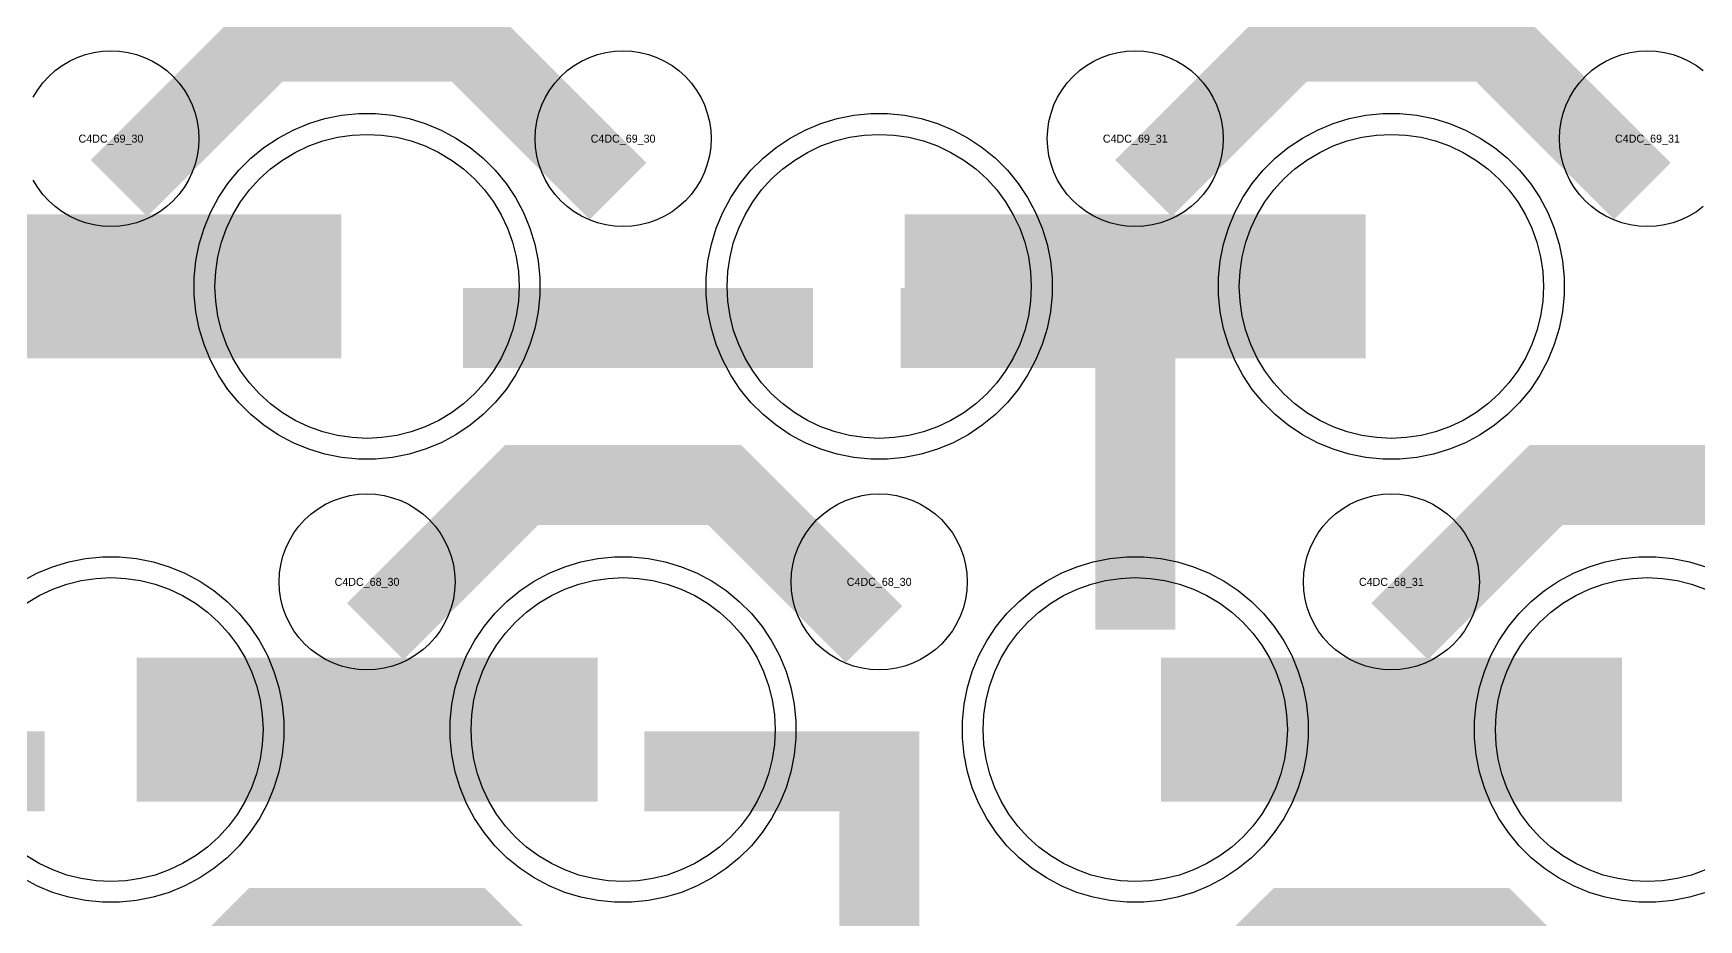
# Model space of a CAD drawing. Extents: x -11880 to 11880, y -14992 to 14992.
# Drawn here: x -2424 to -1904, y -5477 to -5200 of the extents above; entities that cross this region are included whole.
import ezdxf
from ezdxf.enums import TextEntityAlignment as Align

# ---------------------------------------------------------------- set-up
doc = ezdxf.new("R2010")
doc.units = 0
doc.header["$MEASUREMENT"] = 0
for name, color, linetype in [('GDS_775_DT_237', 138, 'CONTINUOUS'), ('RDL1_FS', 34, 'CONTINUOUS'), ('RDL_BS', 160, 'CONTINUOUS')]:
    doc.layers.add(name, color=color, linetype=linetype)

msp = doc.modelspace()

# ---------------------------------------------------------------- linework, layer by layer
at = {"layer": 'RDL1_FS'}
for points in [[(-2320, -5326.154), (-2324.657, -5325.925), (-2329.268, -5325.241), (-2333.791, -5324.109), (-2338.181, -5322.537), (-2342.395, -5320.545), (-2346.395, -5318.147), (-2350.14, -5315.369), (-2353.594, -5312.239), (-2356.724, -5308.785), (-2359.502, -5305.04), (-2361.9, -5301.04), (-2363.892, -5296.826), (-2365.464, -5292.436), (-2366.596, -5287.913), (-2367.28, -5283.302), (-2367.509, -5278.645), (-2367.28, -5273.988), (-2366.596, -5269.377), (-2365.464, -5264.854), (-2363.892, -5260.464), (-2361.9, -5256.25), (-2359.502, -5252.25), (-2356.724, -5248.505), (-2353.594, -5245.051), (-2350.14, -5241.921), (-2346.395, -5239.143), (-2342.395, -5236.745), (-2338.181, -5234.753), (-2333.791, -5233.181), (-2329.268, -5232.049), (-2324.657, -5231.365), (-2320, -5231.136), (-2315.343, -5231.365), (-2310.732, -5232.049), (-2306.209, -5233.181), (-2301.819, -5234.753), (-2297.605, -5236.745), (-2293.605, -5239.143), (-2289.86, -5241.921), (-2286.406, -5245.051), (-2283.276, -5248.505), (-2280.498, -5252.25), (-2278.1, -5256.25), (-2276.108, -5260.464), (-2274.536, -5264.854), (-2273.404, -5269.377), (-2272.72, -5273.988), (-2272.491, -5278.645), (-2272.72, -5283.302), (-2273.404, -5287.913), (-2274.536, -5292.436), (-2276.108, -5296.826), (-2278.1, -5301.04), (-2280.498, -5305.04), (-2283.276, -5308.785), (-2286.406, -5312.239), (-2289.86, -5315.369), (-2293.605, -5318.147), (-2297.605, -5320.545), (-2301.819, -5322.537), (-2306.209, -5324.109), (-2310.732, -5325.241), (-2315.343, -5325.925)], [(-2160, -5326.154), (-2164.657, -5325.925), (-2169.268, -5325.241), (-2173.791, -5324.109), (-2178.181, -5322.537), (-2182.395, -5320.545), (-2186.395, -5318.147), (-2190.14, -5315.369), (-2193.594, -5312.239), (-2196.724, -5308.785), (-2199.502, -5305.04), (-2201.9, -5301.04), (-2203.892, -5296.826), (-2205.464, -5292.436), (-2206.596, -5287.913), (-2207.28, -5283.302), (-2207.509, -5278.645), (-2207.28, -5273.988), (-2206.596, -5269.377), (-2205.464, -5264.854), (-2203.892, -5260.464), (-2201.9, -5256.25), (-2199.502, -5252.25), (-2196.724, -5248.505), (-2193.594, -5245.051), (-2190.14, -5241.921), (-2186.395, -5239.143), (-2182.395, -5236.745), (-2178.181, -5234.753), (-2173.791, -5233.181), (-2169.268, -5232.049), (-2164.657, -5231.365), (-2160, -5231.136), (-2155.343, -5231.365), (-2150.732, -5232.049), (-2146.209, -5233.181), (-2141.819, -5234.753), (-2137.605, -5236.745), (-2133.605, -5239.143), (-2129.86, -5241.921), (-2126.406, -5245.051), (-2123.276, -5248.505), (-2120.498, -5252.25), (-2118.1, -5256.25), (-2116.108, -5260.464), (-2114.536, -5264.854), (-2113.404, -5269.377), (-2112.72, -5273.988), (-2112.491, -5278.645), (-2112.72, -5283.302), (-2113.404, -5287.913), (-2114.536, -5292.436), (-2116.108, -5296.826), (-2118.1, -5301.04), (-2120.498, -5305.04), (-2123.276, -5308.785), (-2126.406, -5312.239), (-2129.86, -5315.369), (-2133.605, -5318.147), (-2137.605, -5320.545), (-2141.819, -5322.537), (-2146.209, -5324.109), (-2150.732, -5325.241), (-2155.343, -5325.925)], [(-2000, -5326.154), (-2004.657, -5325.925), (-2009.268, -5325.241), (-2013.791, -5324.109), (-2018.181, -5322.537), (-2022.395, -5320.545), (-2026.395, -5318.147), (-2030.14, -5315.369), (-2033.594, -5312.239), (-2036.724, -5308.785), (-2039.502, -5305.04), (-2041.9, -5301.04), (-2043.892, -5296.826), (-2045.464, -5292.436), (-2046.596, -5287.913), (-2047.28, -5283.302), (-2047.509, -5278.645), (-2047.28, -5273.988), (-2046.596, -5269.377), (-2045.464, -5264.854), (-2043.892, -5260.464), (-2041.9, -5256.25), (-2039.502, -5252.25), (-2036.724, -5248.505), (-2033.594, -5245.051), (-2030.14, -5241.921), (-2026.395, -5239.143), (-2022.395, -5236.745), (-2018.181, -5234.753), (-2013.791, -5233.181), (-2009.268, -5232.049), (-2004.657, -5231.365), (-2000, -5231.136), (-1995.343, -5231.365), (-1990.732, -5232.049), (-1986.209, -5233.181), (-1981.819, -5234.753), (-1977.605, -5236.745), (-1973.605, -5239.143), (-1969.86, -5241.921), (-1966.406, -5245.051), (-1963.276, -5248.505), (-1960.498, -5252.25), (-1958.1, -5256.25), (-1956.108, -5260.464), (-1954.536, -5264.854), (-1953.404, -5269.377), (-1952.72, -5273.988), (-1952.491, -5278.645), (-1952.72, -5283.302), (-1953.404, -5287.913), (-1954.536, -5292.436), (-1956.108, -5296.826), (-1958.1, -5301.04), (-1960.498, -5305.04), (-1963.276, -5308.785), (-1966.406, -5312.239), (-1969.86, -5315.369), (-1973.605, -5318.147), (-1977.605, -5320.545), (-1981.819, -5322.537), (-1986.209, -5324.109), (-1990.732, -5325.241), (-1995.343, -5325.925)], [(-2080, -5464.719), (-2084.657, -5464.49), (-2089.268, -5463.806), (-2093.791, -5462.674), (-2098.181, -5461.102), (-2102.395, -5459.11), (-2106.395, -5456.712), (-2110.14, -5453.934), (-2113.594, -5450.804), (-2116.724, -5447.35), (-2119.502, -5443.605), (-2121.9, -5439.605), (-2123.892, -5435.391), (-2125.464, -5431.001), (-2126.596, -5426.478), (-2127.28, -5421.867), (-2127.509, -5417.21), (-2127.28, -5412.553), (-2126.596, -5407.942), (-2125.464, -5403.419), (-2123.892, -5399.029), (-2121.9, -5394.815), (-2119.502, -5390.815), (-2116.724, -5387.07), (-2113.594, -5383.616), (-2110.14, -5380.486), (-2106.395, -5377.708), (-2102.395, -5375.31), (-2098.181, -5373.318), (-2093.791, -5371.746), (-2089.268, -5370.614), (-2084.657, -5369.93), (-2080, -5369.701), (-2075.343, -5369.93), (-2070.732, -5370.614), (-2066.209, -5371.746), (-2061.819, -5373.318), (-2057.605, -5375.31), (-2053.605, -5377.708), (-2049.86, -5380.486), (-2046.406, -5383.616), (-2043.276, -5387.07), (-2040.498, -5390.815), (-2038.1, -5394.815), (-2036.108, -5399.029), (-2034.536, -5403.419), (-2033.404, -5407.942), (-2032.72, -5412.553), (-2032.491, -5417.21), (-2032.72, -5421.867), (-2033.404, -5426.478), (-2034.536, -5431.001), (-2036.108, -5435.391), (-2038.1, -5439.605), (-2040.498, -5443.605), (-2043.276, -5447.35), (-2046.406, -5450.804), (-2049.86, -5453.934), (-2053.605, -5456.712), (-2057.605, -5459.11), (-2061.819, -5461.102), (-2066.209, -5462.674), (-2070.732, -5463.806), (-2075.343, -5464.49)]]:
    msp.add_lwpolyline(points, close=True, dxfattribs=at)
for points in [[(-2471.998, -5278.645, 45, 45, 0), (-2399.998, -5278.645, 45, 45, 0)], [(-2399.998, -5278.645, 45, 45, 0), (-2327.998, -5278.645, 45, 45, 0)], [(-2151.998, -5278.645, 45, 45, 0), (-2079.998, -5278.645, 45, 45, 0)], [(-2079.998, -5278.645, 45, 45, 0), (-2007.998, -5278.645, 45, 45, 0)], [(-2071.998, -5417.21, 45, 45, 0), (-1999.998, -5417.21, 45, 45, 0)], [(-1999.998, -5417.21, 45, 45, 0), (-1927.998, -5417.21, 45, 45, 0)]]:
    msp.add_lwpolyline(points, format="xyseb", dxfattribs=at)
at = {"layer": 'RDL1_FS', "color": 240, "true_color": 0xed1f24}
msp.add_lwpolyline([(-2426.395, -5377.708), (-2422.395, -5375.31), (-2418.181, -5373.318), (-2413.791, -5371.746), (-2409.268, -5370.614), (-2404.657, -5369.93), (-2400, -5369.701), (-2395.343, -5369.93), (-2390.732, -5370.614), (-2386.209, -5371.746), (-2381.819, -5373.318), (-2377.605, -5375.31), (-2373.605, -5377.708), (-2369.86, -5380.486), (-2366.406, -5383.616), (-2363.276, -5387.07), (-2360.498, -5390.815), (-2358.1, -5394.815), (-2356.108, -5399.029), (-2354.536, -5403.419), (-2353.404, -5407.942), (-2352.72, -5412.553), (-2352.491, -5417.21), (-2352.72, -5421.867), (-2353.404, -5426.478), (-2354.536, -5431.001), (-2356.108, -5435.391), (-2358.1, -5439.605), (-2360.498, -5443.605), (-2363.276, -5447.35), (-2366.406, -5450.804), (-2369.86, -5453.934), (-2373.605, -5456.712), (-2377.605, -5459.11), (-2381.819, -5461.102), (-2386.209, -5462.674), (-2390.732, -5463.806), (-2395.343, -5464.49), (-2400, -5464.719), (-2404.657, -5464.49), (-2409.268, -5463.806), (-2413.791, -5462.674), (-2418.181, -5461.102), (-2422.395, -5459.11), (-2426.395, -5456.712)], dxfattribs=at)
msp.add_lwpolyline([(-2240, -5464.719), (-2244.657, -5464.49), (-2249.268, -5463.806), (-2253.791, -5462.674), (-2258.181, -5461.102), (-2262.395, -5459.11), (-2266.395, -5456.712), (-2270.14, -5453.934), (-2273.594, -5450.804), (-2276.724, -5447.35), (-2279.502, -5443.605), (-2281.9, -5439.605), (-2283.892, -5435.391), (-2285.464, -5431.001), (-2286.596, -5426.478), (-2287.28, -5421.867), (-2287.509, -5417.21), (-2287.28, -5412.553), (-2286.596, -5407.942), (-2285.464, -5403.419), (-2283.892, -5399.029), (-2281.9, -5394.815), (-2279.502, -5390.815), (-2276.724, -5387.07), (-2273.594, -5383.616), (-2270.14, -5380.486), (-2266.395, -5377.708), (-2262.395, -5375.31), (-2258.181, -5373.318), (-2253.791, -5371.746), (-2249.268, -5370.614), (-2244.657, -5369.93), (-2240, -5369.701), (-2235.343, -5369.93), (-2230.732, -5370.614), (-2226.209, -5371.746), (-2221.819, -5373.318), (-2217.605, -5375.31), (-2213.605, -5377.708), (-2209.86, -5380.486), (-2206.406, -5383.616), (-2203.276, -5387.07), (-2200.498, -5390.815), (-2198.1, -5394.815), (-2196.108, -5399.029), (-2194.536, -5403.419), (-2193.404, -5407.942), (-2192.72, -5412.553), (-2192.491, -5417.21), (-2192.72, -5421.867), (-2193.404, -5426.478), (-2194.536, -5431.001), (-2196.108, -5435.391), (-2198.1, -5439.605), (-2200.498, -5443.605), (-2203.276, -5447.35), (-2206.406, -5450.804), (-2209.86, -5453.934), (-2213.605, -5456.712), (-2217.605, -5459.11), (-2221.819, -5461.102), (-2226.209, -5462.674), (-2230.732, -5463.806), (-2235.343, -5464.49)], close=True, dxfattribs=at)
at = {"layer": 'RDL1_FS'}
msp.add_lwpolyline([(-1901.819, -5461.102), (-1906.209, -5462.674), (-1910.732, -5463.806), (-1915.343, -5464.49), (-1920, -5464.719), (-1924.657, -5464.49), (-1929.268, -5463.806), (-1933.791, -5462.674), (-1938.181, -5461.102), (-1942.395, -5459.11), (-1946.395, -5456.712), (-1950.14, -5453.934), (-1953.594, -5450.804), (-1956.724, -5447.35), (-1959.502, -5443.605), (-1961.9, -5439.605), (-1963.892, -5435.391), (-1965.464, -5431.001), (-1966.596, -5426.478), (-1967.28, -5421.867), (-1967.509, -5417.21), (-1967.28, -5412.553), (-1966.596, -5407.942), (-1965.464, -5403.419), (-1963.892, -5399.029), (-1961.9, -5394.815), (-1959.502, -5390.815), (-1956.724, -5387.07), (-1953.594, -5383.616), (-1950.14, -5380.486), (-1946.395, -5377.708), (-1942.395, -5375.31), (-1938.181, -5373.318), (-1933.791, -5371.746), (-1929.268, -5370.614), (-1924.657, -5369.93), (-1920, -5369.701), (-1915.343, -5369.93), (-1910.732, -5370.614), (-1906.209, -5371.746), (-1901.819, -5373.318)], dxfattribs=at)
at = {"layer": 'RDL1_FS', "color": 240, "true_color": 0xed1f24}
for points in [[(-2391.998, -5417.21, 45, 45, 0), (-2319.998, -5417.21, 45, 45, 0)], [(-2319.998, -5417.21, 45, 45, 0), (-2247.998, -5417.21, 45, 45, 0)]]:
    msp.add_lwpolyline(points, format="xyseb", dxfattribs=at)
at = {"layer": 'RDL_BS'}
for points in [[(-2397.438, -5247.959, 25, 25, 0), (-2351.623, -5202.144, 25, 25, 0), (-2318.07, -5202.144, 25, 25, 0)], [(-2241.599, -5248.858, 25, 25, 0), (-2288.313, -5202.144, 25, 25, 0), (-2318.071, -5202.144, 25, 25, 0)], [(-2077.438, -5247.959, 25, 25, 0), (-2031.623, -5202.144, 25, 25, 0), (-1998.07, -5202.144, 25, 25, 0)], [(-1921.599, -5248.858, 25, 25, 0), (-1968.313, -5202.144, 25, 25, 0), (-1998.071, -5202.144, 25, 25, 0)], [(-2080, -5385.935, 25, 25, 0), (-2080, -5279.158, 25, 25, 0)], [(-2289.984, -5291.658, 25, 25, 0), (-2180.719, -5291.658, 25, 25, 0)], [(-2067.5, -5291.658, 25, 25, 0), (-2153.333, -5291.658, 25, 25, 0)], [(-2107.056, -5291.658, 25, 25, 0), (-2148.26, -5291.658, 25, 25, 0)], [(-2080, -5309.627, 25, 25, 0), (-2080, -5355.247, 25, 25, 0)], [(-2317.438, -5386.524, 25, 25, 0), (-2271.623, -5340.709, 25, 25, 0), (-2238.07, -5340.709, 25, 25, 0)], [(-2161.599, -5387.423, 25, 25, 0), (-2208.313, -5340.709, 25, 25, 0), (-2238.071, -5340.709, 25, 25, 0)], [(-1997.438, -5386.524, 25, 25, 0), (-1951.623, -5340.709, 25, 25, 0), (-1918.07, -5340.709, 25, 25, 0)], [(-1841.599, -5387.423, 25, 25, 0), (-1888.313, -5340.709, 25, 25, 0), (-1918.071, -5340.709, 25, 25, 0)], [(-2160, -5448.192, 25, 25, 0), (-2160, -5493.812, 25, 25, 0)], [(-2397.438, -5525.084, 25, 25, 0), (-2351.623, -5479.269, 25, 25, 0), (-2318.07, -5479.269, 25, 25, 0)], [(-2241.599, -5525.983, 25, 25, 0), (-2288.313, -5479.269, 25, 25, 0), (-2318.071, -5479.269, 25, 25, 0)], [(-2077.438, -5525.084, 25, 25, 0), (-2031.623, -5479.269, 25, 25, 0), (-1998.07, -5479.269, 25, 25, 0)], [(-1921.599, -5525.983, 25, 25, 0), (-1968.313, -5479.269, 25, 25, 0), (-1998.071, -5479.269, 25, 25, 0)]]:
    msp.add_lwpolyline(points, format="xyseb", dxfattribs=at)
for points in [[(-2424.25, -5219.501), (-2422.857, -5217.177), (-2421.254, -5215.014), (-2419.442, -5213.015), (-2417.443, -5211.203), (-2415.28, -5209.6), (-2412.956, -5208.207), (-2410.519, -5207.055), (-2407.984, -5206.148), (-2405.365, -5205.491), (-2402.693, -5205.095), (-2400, -5204.963), (-2397.307, -5205.095), (-2394.635, -5205.491), (-2392.016, -5206.148), (-2389.481, -5207.055), (-2387.044, -5208.207), (-2384.72, -5209.6), (-2382.557, -5211.203), (-2380.558, -5213.015), (-2378.746, -5215.014), (-2377.143, -5217.177), (-2375.75, -5219.501), (-2374.598, -5221.938), (-2373.691, -5224.473), (-2373.034, -5227.092), (-2372.638, -5229.764), (-2372.506, -5232.457), (-2372.638, -5235.15), (-2373.034, -5237.822), (-2373.691, -5240.441), (-2374.598, -5242.976), (-2375.75, -5245.413), (-2377.143, -5247.737), (-2378.746, -5249.9), (-2380.558, -5251.899), (-2382.557, -5253.711), (-2384.72, -5255.314), (-2387.044, -5256.707), (-2389.481, -5257.859), (-2392.016, -5258.766), (-2394.635, -5259.423), (-2397.307, -5259.819), (-2400, -5259.951), (-2402.693, -5259.819), (-2405.365, -5259.423), (-2407.984, -5258.766), (-2410.519, -5257.859), (-2412.956, -5256.707), (-2415.28, -5255.314), (-2417.443, -5253.711), (-2419.442, -5251.899), (-2421.254, -5249.9), (-2422.857, -5247.737), (-2424.25, -5245.413)], [(-1902.557, -5253.711), (-1904.72, -5255.314), (-1907.044, -5256.707), (-1909.481, -5257.859), (-1912.016, -5258.766), (-1914.635, -5259.423), (-1917.307, -5259.819), (-1920, -5259.951), (-1922.693, -5259.819), (-1925.365, -5259.423), (-1927.984, -5258.766), (-1930.519, -5257.859), (-1932.956, -5256.707), (-1935.28, -5255.314), (-1937.443, -5253.711), (-1939.442, -5251.899), (-1941.254, -5249.9), (-1942.857, -5247.737), (-1944.25, -5245.413), (-1945.402, -5242.976), (-1946.309, -5240.441), (-1946.966, -5237.822), (-1947.362, -5235.15), (-1947.494, -5232.457), (-1947.362, -5229.764), (-1946.966, -5227.092), (-1946.309, -5224.473), (-1945.402, -5221.938), (-1944.25, -5219.501), (-1942.857, -5217.177), (-1941.254, -5215.014), (-1939.442, -5213.015), (-1937.443, -5211.203), (-1935.28, -5209.6), (-1932.956, -5208.207), (-1930.519, -5207.055), (-1927.984, -5206.148), (-1925.365, -5205.491), (-1922.693, -5205.095), (-1920, -5204.963), (-1917.307, -5205.095), (-1914.635, -5205.491), (-1912.016, -5206.148), (-1909.481, -5207.055), (-1907.044, -5208.207), (-1904.72, -5209.6), (-1902.557, -5211.203)], [(-1901.795, -5468.116), (-1906.835, -5469.647), (-1912.062, -5470.693), (-1917.356, -5471.21), (-1922.644, -5471.21), (-1927.938, -5470.693), (-1933.165, -5469.647), (-1938.205, -5468.116), (-1943.115, -5466.085), (-1947.777, -5463.593), (-1952.191, -5460.646), (-1956.292, -5457.284), (-1960.074, -5453.502), (-1963.436, -5449.401), (-1966.383, -5444.987), (-1968.875, -5440.325), (-1970.906, -5435.415), (-1972.437, -5430.375), (-1973.483, -5425.148), (-1974, -5419.854), (-1974, -5414.566), (-1973.483, -5409.272), (-1972.437, -5404.045), (-1970.906, -5399.005), (-1968.875, -5394.095), (-1966.383, -5389.433), (-1963.436, -5385.019), (-1960.074, -5380.918), (-1956.292, -5377.136), (-1952.191, -5373.774), (-1947.777, -5370.827), (-1943.115, -5368.335), (-1938.205, -5366.304), (-1933.165, -5364.773), (-1927.938, -5363.727), (-1922.644, -5363.21), (-1917.356, -5363.21), (-1912.062, -5363.727), (-1906.835, -5364.773), (-1901.795, -5366.304)]]:
    msp.add_lwpolyline(points, dxfattribs=at)
for points in [[(-2240, -5259.951), (-2242.693, -5259.819), (-2245.365, -5259.423), (-2247.984, -5258.766), (-2250.519, -5257.859), (-2252.956, -5256.707), (-2255.28, -5255.314), (-2257.443, -5253.711), (-2259.442, -5251.899), (-2261.254, -5249.9), (-2262.857, -5247.737), (-2264.25, -5245.413), (-2265.402, -5242.976), (-2266.309, -5240.441), (-2266.966, -5237.822), (-2267.362, -5235.15), (-2267.494, -5232.457), (-2267.362, -5229.764), (-2266.966, -5227.092), (-2266.309, -5224.473), (-2265.402, -5221.938), (-2264.25, -5219.501), (-2262.857, -5217.177), (-2261.254, -5215.014), (-2259.442, -5213.015), (-2257.443, -5211.203), (-2255.28, -5209.6), (-2252.956, -5208.207), (-2250.519, -5207.055), (-2247.984, -5206.148), (-2245.365, -5205.491), (-2242.693, -5205.095), (-2240, -5204.963), (-2237.307, -5205.095), (-2234.635, -5205.491), (-2232.016, -5206.148), (-2229.481, -5207.055), (-2227.044, -5208.207), (-2224.72, -5209.6), (-2222.557, -5211.203), (-2220.558, -5213.015), (-2218.746, -5215.014), (-2217.143, -5217.177), (-2215.75, -5219.501), (-2214.598, -5221.938), (-2213.691, -5224.473), (-2213.034, -5227.092), (-2212.638, -5229.764), (-2212.506, -5232.457), (-2212.638, -5235.15), (-2213.034, -5237.822), (-2213.691, -5240.441), (-2214.598, -5242.976), (-2215.75, -5245.413), (-2217.143, -5247.737), (-2218.746, -5249.9), (-2220.558, -5251.899), (-2222.557, -5253.711), (-2224.72, -5255.314), (-2227.044, -5256.707), (-2229.481, -5257.859), (-2232.016, -5258.766), (-2234.635, -5259.423), (-2237.307, -5259.819)], [(-2080, -5259.951), (-2082.693, -5259.819), (-2085.365, -5259.423), (-2087.984, -5258.766), (-2090.519, -5257.859), (-2092.956, -5256.707), (-2095.28, -5255.314), (-2097.443, -5253.711), (-2099.442, -5251.899), (-2101.254, -5249.9), (-2102.857, -5247.737), (-2104.25, -5245.413), (-2105.402, -5242.976), (-2106.309, -5240.441), (-2106.966, -5237.822), (-2107.362, -5235.15), (-2107.494, -5232.457), (-2107.362, -5229.764), (-2106.966, -5227.092), (-2106.309, -5224.473), (-2105.402, -5221.938), (-2104.25, -5219.501), (-2102.857, -5217.177), (-2101.254, -5215.014), (-2099.442, -5213.015), (-2097.443, -5211.203), (-2095.28, -5209.6), (-2092.956, -5208.207), (-2090.519, -5207.055), (-2087.984, -5206.148), (-2085.365, -5205.491), (-2082.693, -5205.095), (-2080, -5204.963), (-2077.307, -5205.095), (-2074.635, -5205.491), (-2072.016, -5206.148), (-2069.481, -5207.055), (-2067.044, -5208.207), (-2064.72, -5209.6), (-2062.557, -5211.203), (-2060.558, -5213.015), (-2058.746, -5215.014), (-2057.143, -5217.177), (-2055.75, -5219.501), (-2054.598, -5221.938), (-2053.691, -5224.473), (-2053.034, -5227.092), (-2052.638, -5229.764), (-2052.506, -5232.457), (-2052.638, -5235.15), (-2053.034, -5237.822), (-2053.691, -5240.441), (-2054.598, -5242.976), (-2055.75, -5245.413), (-2057.143, -5247.737), (-2058.746, -5249.9), (-2060.558, -5251.899), (-2062.557, -5253.711), (-2064.72, -5255.314), (-2067.044, -5256.707), (-2069.481, -5257.859), (-2072.016, -5258.766), (-2074.635, -5259.423), (-2077.307, -5259.819)], [(-2322.644, -5332.645), (-2327.938, -5332.128), (-2333.165, -5331.082), (-2338.205, -5329.551), (-2343.115, -5327.52), (-2347.777, -5325.028), (-2352.191, -5322.081), (-2356.292, -5318.719), (-2360.074, -5314.937), (-2363.436, -5310.836), (-2366.383, -5306.422), (-2368.875, -5301.76), (-2370.906, -5296.85), (-2372.437, -5291.81), (-2373.483, -5286.583), (-2374, -5281.289), (-2374, -5276.001), (-2373.483, -5270.707), (-2372.437, -5265.48), (-2370.906, -5260.44), (-2368.875, -5255.53), (-2366.383, -5250.868), (-2363.436, -5246.454), (-2360.074, -5242.353), (-2356.292, -5238.571), (-2352.191, -5235.209), (-2347.777, -5232.262), (-2343.115, -5229.77), (-2338.205, -5227.739), (-2333.165, -5226.208), (-2327.938, -5225.162), (-2322.644, -5224.645), (-2317.356, -5224.645), (-2312.062, -5225.162), (-2306.835, -5226.208), (-2301.795, -5227.739), (-2296.885, -5229.77), (-2292.223, -5232.262), (-2287.809, -5235.209), (-2283.708, -5238.571), (-2279.926, -5242.353), (-2276.564, -5246.454), (-2273.617, -5250.868), (-2271.125, -5255.53), (-2269.094, -5260.44), (-2267.563, -5265.48), (-2266.517, -5270.707), (-2266, -5276.001), (-2266, -5281.289), (-2266.517, -5286.583), (-2267.563, -5291.81), (-2269.094, -5296.85), (-2271.125, -5301.76), (-2273.617, -5306.422), (-2276.564, -5310.836), (-2279.926, -5314.937), (-2283.708, -5318.719), (-2287.809, -5322.081), (-2292.223, -5325.028), (-2296.885, -5327.52), (-2301.795, -5329.551), (-2306.835, -5331.082), (-2312.062, -5332.128), (-2317.356, -5332.645)], [(-2162.644, -5332.645), (-2167.938, -5332.128), (-2173.165, -5331.082), (-2178.205, -5329.551), (-2183.115, -5327.52), (-2187.777, -5325.028), (-2192.191, -5322.081), (-2196.292, -5318.719), (-2200.074, -5314.937), (-2203.436, -5310.836), (-2206.383, -5306.422), (-2208.875, -5301.76), (-2210.906, -5296.85), (-2212.437, -5291.81), (-2213.483, -5286.583), (-2214, -5281.289), (-2214, -5276.001), (-2213.483, -5270.707), (-2212.437, -5265.48), (-2210.906, -5260.44), (-2208.875, -5255.53), (-2206.383, -5250.868), (-2203.436, -5246.454), (-2200.074, -5242.353), (-2196.292, -5238.571), (-2192.191, -5235.209), (-2187.777, -5232.262), (-2183.115, -5229.77), (-2178.205, -5227.739), (-2173.165, -5226.208), (-2167.938, -5225.162), (-2162.644, -5224.645), (-2157.356, -5224.645), (-2152.062, -5225.162), (-2146.835, -5226.208), (-2141.795, -5227.739), (-2136.885, -5229.77), (-2132.223, -5232.262), (-2127.809, -5235.209), (-2123.708, -5238.571), (-2119.926, -5242.353), (-2116.564, -5246.454), (-2113.617, -5250.868), (-2111.125, -5255.53), (-2109.094, -5260.44), (-2107.563, -5265.48), (-2106.517, -5270.707), (-2106, -5276.001), (-2106, -5281.289), (-2106.517, -5286.583), (-2107.563, -5291.81), (-2109.094, -5296.85), (-2111.125, -5301.76), (-2113.617, -5306.422), (-2116.564, -5310.836), (-2119.926, -5314.937), (-2123.708, -5318.719), (-2127.809, -5322.081), (-2132.223, -5325.028), (-2136.885, -5327.52), (-2141.795, -5329.551), (-2146.835, -5331.082), (-2152.062, -5332.128), (-2157.356, -5332.645)], [(-2002.644, -5332.645), (-2007.938, -5332.128), (-2013.165, -5331.082), (-2018.205, -5329.551), (-2023.115, -5327.52), (-2027.777, -5325.028), (-2032.191, -5322.081), (-2036.292, -5318.719), (-2040.074, -5314.937), (-2043.436, -5310.836), (-2046.383, -5306.422), (-2048.875, -5301.76), (-2050.906, -5296.85), (-2052.437, -5291.81), (-2053.483, -5286.583), (-2054, -5281.289), (-2054, -5276.001), (-2053.483, -5270.707), (-2052.437, -5265.48), (-2050.906, -5260.44), (-2048.875, -5255.53), (-2046.383, -5250.868), (-2043.436, -5246.454), (-2040.074, -5242.353), (-2036.292, -5238.571), (-2032.191, -5235.209), (-2027.777, -5232.262), (-2023.115, -5229.77), (-2018.205, -5227.739), (-2013.165, -5226.208), (-2007.938, -5225.162), (-2002.644, -5224.645), (-1997.356, -5224.645), (-1992.062, -5225.162), (-1986.835, -5226.208), (-1981.795, -5227.739), (-1976.885, -5229.77), (-1972.223, -5232.262), (-1967.809, -5235.209), (-1963.708, -5238.571), (-1959.926, -5242.353), (-1956.564, -5246.454), (-1953.617, -5250.868), (-1951.125, -5255.53), (-1949.094, -5260.44), (-1947.563, -5265.48), (-1946.517, -5270.707), (-1946, -5276.001), (-1946, -5281.289), (-1946.517, -5286.583), (-1947.563, -5291.81), (-1949.094, -5296.85), (-1951.125, -5301.76), (-1953.617, -5306.422), (-1956.564, -5310.836), (-1959.926, -5314.937), (-1963.708, -5318.719), (-1967.809, -5322.081), (-1972.223, -5325.028), (-1976.885, -5327.52), (-1981.795, -5329.551), (-1986.835, -5331.082), (-1992.062, -5332.128), (-1997.356, -5332.645)], [(-2320, -5398.516), (-2322.693, -5398.384), (-2325.365, -5397.988), (-2327.984, -5397.331), (-2330.519, -5396.424), (-2332.956, -5395.272), (-2335.28, -5393.879), (-2337.443, -5392.276), (-2339.442, -5390.464), (-2341.254, -5388.465), (-2342.857, -5386.302), (-2344.25, -5383.978), (-2345.402, -5381.541), (-2346.309, -5379.006), (-2346.966, -5376.387), (-2347.362, -5373.715), (-2347.494, -5371.022), (-2347.362, -5368.329), (-2346.966, -5365.657), (-2346.309, -5363.038), (-2345.402, -5360.503), (-2344.25, -5358.066), (-2342.857, -5355.742), (-2341.254, -5353.579), (-2339.442, -5351.58), (-2337.443, -5349.768), (-2335.28, -5348.165), (-2332.956, -5346.772), (-2330.519, -5345.62), (-2327.984, -5344.713), (-2325.365, -5344.056), (-2322.693, -5343.66), (-2320, -5343.528), (-2317.307, -5343.66), (-2314.635, -5344.056), (-2312.016, -5344.713), (-2309.481, -5345.62), (-2307.044, -5346.772), (-2304.72, -5348.165), (-2302.557, -5349.768), (-2300.558, -5351.58), (-2298.746, -5353.579), (-2297.143, -5355.742), (-2295.75, -5358.066), (-2294.598, -5360.503), (-2293.691, -5363.038), (-2293.034, -5365.657), (-2292.638, -5368.329), (-2292.506, -5371.022), (-2292.638, -5373.715), (-2293.034, -5376.387), (-2293.691, -5379.006), (-2294.598, -5381.541), (-2295.75, -5383.978), (-2297.143, -5386.302), (-2298.746, -5388.465), (-2300.558, -5390.464), (-2302.557, -5392.276), (-2304.72, -5393.879), (-2307.044, -5395.272), (-2309.481, -5396.424), (-2312.016, -5397.331), (-2314.635, -5397.988), (-2317.307, -5398.384)], [(-2160, -5398.516), (-2162.693, -5398.384), (-2165.365, -5397.988), (-2167.984, -5397.331), (-2170.519, -5396.424), (-2172.956, -5395.272), (-2175.28, -5393.879), (-2177.443, -5392.276), (-2179.442, -5390.464), (-2181.254, -5388.465), (-2182.857, -5386.302), (-2184.25, -5383.978), (-2185.402, -5381.541), (-2186.309, -5379.006), (-2186.966, -5376.387), (-2187.362, -5373.715), (-2187.494, -5371.022), (-2187.362, -5368.329), (-2186.966, -5365.657), (-2186.309, -5363.038), (-2185.402, -5360.503), (-2184.25, -5358.066), (-2182.857, -5355.742), (-2181.254, -5353.579), (-2179.442, -5351.58), (-2177.443, -5349.768), (-2175.28, -5348.165), (-2172.956, -5346.772), (-2170.519, -5345.62), (-2167.984, -5344.713), (-2165.365, -5344.056), (-2162.693, -5343.66), (-2160, -5343.528), (-2157.307, -5343.66), (-2154.635, -5344.056), (-2152.016, -5344.713), (-2149.481, -5345.62), (-2147.044, -5346.772), (-2144.72, -5348.165), (-2142.557, -5349.768), (-2140.558, -5351.58), (-2138.746, -5353.579), (-2137.143, -5355.742), (-2135.75, -5358.066), (-2134.598, -5360.503), (-2133.691, -5363.038), (-2133.034, -5365.657), (-2132.638, -5368.329), (-2132.506, -5371.022), (-2132.638, -5373.715), (-2133.034, -5376.387), (-2133.691, -5379.006), (-2134.598, -5381.541), (-2135.75, -5383.978), (-2137.143, -5386.302), (-2138.746, -5388.465), (-2140.558, -5390.464), (-2142.557, -5392.276), (-2144.72, -5393.879), (-2147.044, -5395.272), (-2149.481, -5396.424), (-2152.016, -5397.331), (-2154.635, -5397.988), (-2157.307, -5398.384)], [(-2000, -5398.516), (-2002.693, -5398.384), (-2005.365, -5397.988), (-2007.984, -5397.331), (-2010.519, -5396.424), (-2012.956, -5395.272), (-2015.28, -5393.879), (-2017.443, -5392.276), (-2019.442, -5390.464), (-2021.254, -5388.465), (-2022.857, -5386.302), (-2024.25, -5383.978), (-2025.402, -5381.541), (-2026.309, -5379.006), (-2026.966, -5376.387), (-2027.362, -5373.715), (-2027.494, -5371.022), (-2027.362, -5368.329), (-2026.966, -5365.657), (-2026.309, -5363.038), (-2025.402, -5360.503), (-2024.25, -5358.066), (-2022.857, -5355.742), (-2021.254, -5353.579), (-2019.442, -5351.58), (-2017.443, -5349.768), (-2015.28, -5348.165), (-2012.956, -5346.772), (-2010.519, -5345.62), (-2007.984, -5344.713), (-2005.365, -5344.056), (-2002.693, -5343.66), (-2000, -5343.528), (-1997.307, -5343.66), (-1994.635, -5344.056), (-1992.016, -5344.713), (-1989.481, -5345.62), (-1987.044, -5346.772), (-1984.72, -5348.165), (-1982.557, -5349.768), (-1980.558, -5351.58), (-1978.746, -5353.579), (-1977.143, -5355.742), (-1975.75, -5358.066), (-1974.598, -5360.503), (-1973.691, -5363.038), (-1973.034, -5365.657), (-1972.638, -5368.329), (-1972.506, -5371.022), (-1972.638, -5373.715), (-1973.034, -5376.387), (-1973.691, -5379.006), (-1974.598, -5381.541), (-1975.75, -5383.978), (-1977.143, -5386.302), (-1978.746, -5388.465), (-1980.558, -5390.464), (-1982.557, -5392.276), (-1984.72, -5393.879), (-1987.044, -5395.272), (-1989.481, -5396.424), (-1992.016, -5397.331), (-1994.635, -5397.988), (-1997.307, -5398.384)], [(-2082.644, -5471.21), (-2087.938, -5470.693), (-2093.165, -5469.647), (-2098.205, -5468.116), (-2103.115, -5466.085), (-2107.777, -5463.593), (-2112.191, -5460.646), (-2116.292, -5457.284), (-2120.074, -5453.502), (-2123.436, -5449.401), (-2126.383, -5444.987), (-2128.875, -5440.325), (-2130.906, -5435.415), (-2132.437, -5430.375), (-2133.483, -5425.148), (-2134, -5419.854), (-2134, -5414.566), (-2133.483, -5409.272), (-2132.437, -5404.045), (-2130.906, -5399.005), (-2128.875, -5394.095), (-2126.383, -5389.433), (-2123.436, -5385.019), (-2120.074, -5380.918), (-2116.292, -5377.136), (-2112.191, -5373.774), (-2107.777, -5370.827), (-2103.115, -5368.335), (-2098.205, -5366.304), (-2093.165, -5364.773), (-2087.938, -5363.727), (-2082.644, -5363.21), (-2077.356, -5363.21), (-2072.062, -5363.727), (-2066.835, -5364.773), (-2061.795, -5366.304), (-2056.885, -5368.335), (-2052.223, -5370.827), (-2047.809, -5373.774), (-2043.708, -5377.136), (-2039.926, -5380.918), (-2036.564, -5385.019), (-2033.617, -5389.433), (-2031.125, -5394.095), (-2029.094, -5399.005), (-2027.563, -5404.045), (-2026.517, -5409.272), (-2026, -5414.566), (-2026, -5419.854), (-2026.517, -5425.148), (-2027.563, -5430.375), (-2029.094, -5435.415), (-2031.125, -5440.325), (-2033.617, -5444.987), (-2036.564, -5449.401), (-2039.926, -5453.502), (-2043.708, -5457.284), (-2047.809, -5460.646), (-2052.223, -5463.593), (-2056.885, -5466.085), (-2061.795, -5468.116), (-2066.835, -5469.647), (-2072.062, -5470.693), (-2077.356, -5471.21)]]:
    msp.add_lwpolyline(points, close=True, dxfattribs=at)
at = {"layer": 'RDL_BS', "color": 240, "true_color": 0xed1f24}
msp.add_lwpolyline([(-2427.777, -5370.827), (-2423.115, -5368.335), (-2418.205, -5366.304), (-2413.165, -5364.773), (-2407.938, -5363.727), (-2402.644, -5363.21), (-2397.356, -5363.21), (-2392.062, -5363.727), (-2386.835, -5364.773), (-2381.795, -5366.304), (-2376.885, -5368.335), (-2372.223, -5370.827), (-2367.809, -5373.774), (-2363.708, -5377.136), (-2359.926, -5380.918), (-2356.564, -5385.019), (-2353.617, -5389.433), (-2351.125, -5394.095), (-2349.094, -5399.005), (-2347.563, -5404.045), (-2346.517, -5409.272), (-2346, -5414.566), (-2346, -5419.854), (-2346.517, -5425.148), (-2347.563, -5430.375), (-2349.094, -5435.415), (-2351.125, -5440.325), (-2353.617, -5444.987), (-2356.564, -5449.401), (-2359.926, -5453.502), (-2363.708, -5457.284), (-2367.809, -5460.646), (-2372.223, -5463.593), (-2376.885, -5466.085), (-2381.795, -5468.116), (-2386.835, -5469.647), (-2392.062, -5470.693), (-2397.356, -5471.21), (-2402.644, -5471.21), (-2407.938, -5470.693), (-2413.165, -5469.647), (-2418.205, -5468.116), (-2423.115, -5466.085), (-2427.777, -5463.593)], dxfattribs=at)
msp.add_lwpolyline([(-2242.644, -5471.21), (-2247.938, -5470.693), (-2253.165, -5469.647), (-2258.205, -5468.116), (-2263.115, -5466.085), (-2267.777, -5463.593), (-2272.191, -5460.646), (-2276.292, -5457.284), (-2280.074, -5453.502), (-2283.436, -5449.401), (-2286.383, -5444.987), (-2288.875, -5440.325), (-2290.906, -5435.415), (-2292.437, -5430.375), (-2293.483, -5425.148), (-2294, -5419.854), (-2294, -5414.566), (-2293.483, -5409.272), (-2292.437, -5404.045), (-2290.906, -5399.005), (-2288.875, -5394.095), (-2286.383, -5389.433), (-2283.436, -5385.019), (-2280.074, -5380.918), (-2276.292, -5377.136), (-2272.191, -5373.774), (-2267.777, -5370.827), (-2263.115, -5368.335), (-2258.205, -5366.304), (-2253.165, -5364.773), (-2247.938, -5363.727), (-2242.644, -5363.21), (-2237.356, -5363.21), (-2232.062, -5363.727), (-2226.835, -5364.773), (-2221.795, -5366.304), (-2216.885, -5368.335), (-2212.223, -5370.827), (-2207.809, -5373.774), (-2203.708, -5377.136), (-2199.926, -5380.918), (-2196.564, -5385.019), (-2193.617, -5389.433), (-2191.125, -5394.095), (-2189.094, -5399.005), (-2187.563, -5404.045), (-2186.517, -5409.272), (-2186, -5414.566), (-2186, -5419.854), (-2186.517, -5425.148), (-2187.563, -5430.375), (-2189.094, -5435.415), (-2191.125, -5440.325), (-2193.617, -5444.987), (-2196.564, -5449.401), (-2199.926, -5453.502), (-2203.708, -5457.284), (-2207.809, -5460.646), (-2212.223, -5463.593), (-2216.885, -5466.085), (-2221.795, -5468.116), (-2226.835, -5469.647), (-2232.062, -5470.693), (-2237.356, -5471.21)], close=True, dxfattribs=at)
for points in [[(-2160, -5524.5, 25, 25, 0), (-2160, -5417.723, 25, 25, 0)], [(-2529.984, -5430.223, 25, 25, 0), (-2420.719, -5430.223, 25, 25, 0)], [(-2147.5, -5430.223, 25, 25, 0), (-2233.333, -5430.223, 25, 25, 0)], [(-2187.056, -5430.223, 25, 25, 0), (-2228.26, -5430.223, 25, 25, 0)]]:
    msp.add_lwpolyline(points, format="xyseb", dxfattribs=at)

# ---------------------------------------------------------------- texts
at = {"layer": 'GDS_775_DT_237'}
for s, p in [('C4DC_69_30', (-2400, -5232.457)), ('C4DC_69_30', (-2400, -5232.457)), ('C4DC_69_30', (-2240, -5232.457)), ('C4DC_69_30', (-2240, -5232.457)), ('C4DC_69_31', (-2080, -5232.457)), ('C4DC_69_31', (-2080, -5232.457)), ('C4DC_69_31', (-1920, -5232.457)), ('C4DC_69_31', (-1920, -5232.457)), ('C4DC_68_30', (-2320, -5371.022)), ('C4DC_68_30', (-2320, -5371.022)), ('C4DC_68_30', (-2160, -5371.022)), ('C4DC_68_30', (-2160, -5371.022)), ('C4DC_68_31', (-2000, -5371.022)), ('C4DC_68_31', (-2000, -5371.022))]:
    msp.add_text(s, height=2.5, dxfattribs=at).set_placement(p, align=Align.MIDDLE_CENTER)

doc.saveas('drawing.dxf')
